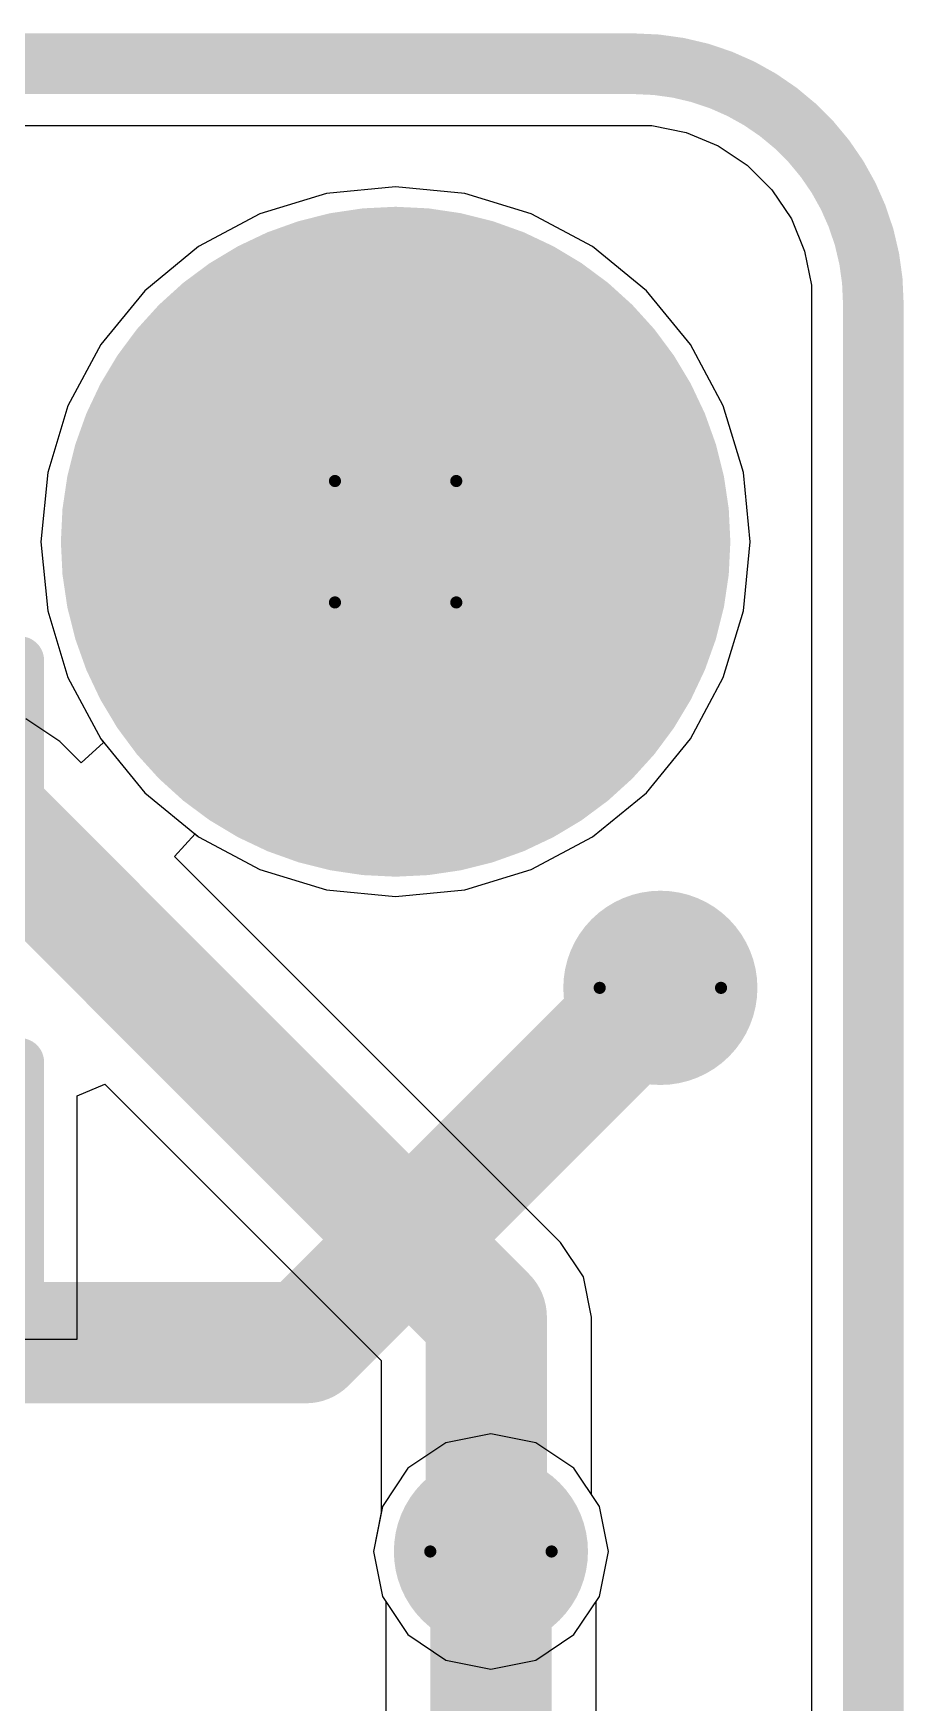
# Model space of a CAD drawing. Header units: millimetres. Extents: x -1.72 to 0.75, y -0.35 to 1.04.
# Drawn here: x 0.6096 to 0.753, y 0.4781 to 0.753 of the extents above; entities that cross this region are included whole.
import ezdxf

# ---------------------------------------------------------------- set-up
doc = ezdxf.new("R2010")
doc.units = ezdxf.units.MM
doc.header["$MEASUREMENT"] = 0
for name, color, linetype in [('BottomLayer', 5, 'Continuous'), ('BottomSolder', 6, 'Continuous'), ('DrillDrawing', 1, 'Continuous'), ('Mechanical1', 6, 'Continuous'), ('Mechanical15', 56, 'Continuous'), ('MultiLayer', 9, 'Continuous'), ('PadHoleLayer', 156, 'Continuous'), ('TopLayer', 1, 'Continuous'), ('TopOverlay', 2, 'Continuous'), ('TopPaste', 8, 'Continuous'), ('TopSolder', 216, 'Continuous'), ('ViaHoleLayer', 16, 'Continuous')]:
    doc.layers.add(name, color=color, linetype=linetype)

# ---------------------------------------------------------------- blocks, each defined once
blk = doc.blocks.new('C_0603_L_46')
at = {"layer": 'Mechanical15', "const_width": 0.001}
for points in [[(0, 0.00787), (0, -0.00787)], [(-0.00787, 0), (0.00787, 0)]]:
    blk.add_lwpolyline(points, dxfattribs=at)
at = {"layer": 'Mechanical15'}
for points, const_width in [([(-0.00025, 0.00787, 1), (0.00025, 0.00787, 1)], 0.0005), ([(0.005, 0, 1), (-0.005, 0, 1)], 0.001), ([(-0.00812, 0, 1), (-0.00762, 0, 1)], 0.0005), ([(-0.00525, 0, 1), (-0.00475, 0, 1)], 0.0005), ([(0.00475, 0, 1), (0.00525, 0, 1)], 0.0005), ([(0.00762, 0, 1), (0.00812, 0, 1)], 0.0005), ([(-0.00025, -0.00787, 1), (0.00025, -0.00787, 1)], 0.0005)]:
    blk.add_lwpolyline(points, format="xyb", close=True, dxfattribs=dict(at, const_width=const_width))
at = {"layer": 'TopLayer'}
for points in [[(-0.04059, -0.015), (-0.01059, -0.015), (-0.04059, 0.015), (-0.01059, 0.015)], [(0.01059, -0.015), (0.04059, -0.015), (0.01059, 0.015), (0.04059, 0.015)]]:
    blk.add_solid(points, dxfattribs=at)
at = {"layer": 'TopOverlay'}
for points, const_width in [([(-0.05118, 0.02559), (-0.015, 0.02559)], 0.008), ([(-0.05118, 0.02559), (-0.05118, -0.02559)], 0.008), ([(0.015, 0.02559), (0.05118, 0.02559)], 0.008), ([(0.05118, 0.02559), (0.05118, -0.02559)], 0.008), ([(0, 0.009), (0, -0.009)], 0.006), ([(-0.003, 0), (0, 0)], 0.006), ([(0, 0), (0.003, 0)], 0.006), ([(-0.05118, -0.02559), (-0.015, -0.02559)], 0.008), ([(0.015, -0.02559), (0.05118, -0.02559)], 0.008)]:
    blk.add_lwpolyline(points, dxfattribs=dict(at, const_width=const_width))
for points, const_width in [([(-0.05318, 0.02559, 1), (-0.04918, 0.02559, 1)], 0.004), ([(-0.05318, 0.02559, 1), (-0.04918, 0.02559, 1)], 0.004), ([(-0.017, 0.02559, 1), (-0.013, 0.02559, 1)], 0.004), ([(0.013, 0.02559, 1), (0.017, 0.02559, 1)], 0.004), ([(0.04918, 0.02559, 1), (0.05318, 0.02559, 1)], 0.004), ([(0.04918, 0.02559, 1), (0.05318, 0.02559, 1)], 0.004), ([(-0.0015, 0.009, 1), (0.0015, 0.009, 1)], 0.003), ([(-0.0045, 0, 1), (-0.0015, 0, 1)], 0.003), ([(-0.0015, 0, 1), (0.0015, 0, 1)], 0.003), ([(-0.0015, 0, 1), (0.0015, 0, 1)], 0.003), ([(0.0015, 0, 1), (0.0045, 0, 1)], 0.003), ([(-0.0015, -0.009, 1), (0.0015, -0.009, 1)], 0.003), ([(-0.05318, -0.02559, 1), (-0.04918, -0.02559, 1)], 0.004), ([(-0.05318, -0.02559, 1), (-0.04918, -0.02559, 1)], 0.004), ([(-0.017, -0.02559, 1), (-0.013, -0.02559, 1)], 0.004), ([(0.013, -0.02559, 1), (0.017, -0.02559, 1)], 0.004), ([(0.04918, -0.02559, 1), (0.05318, -0.02559, 1)], 0.004), ([(0.04918, -0.02559, 1), (0.05318, -0.02559, 1)], 0.004)]:
    blk.add_lwpolyline(points, format="xyb", close=True, dxfattribs=dict(at, const_width=const_width))
at = {"layer": 'TopPaste'}
for points in [[(-0.04059, -0.015), (-0.01059, -0.015), (-0.04059, 0.015), (-0.01059, 0.015)], [(0.01059, -0.015), (0.04059, -0.015), (0.01059, 0.015), (0.04059, 0.015)]]:
    blk.add_solid(points, dxfattribs=at)
at = {"layer": 'TopSolder'}
for points in [[(-0.04459, -0.019), (-0.00659, -0.019), (-0.04459, 0.019), (-0.00659, 0.019)], [(0.00659, -0.019), (0.04459, -0.019), (0.00659, 0.019), (0.04459, 0.019)]]:
    blk.add_solid(points, dxfattribs=at)

msp = doc.modelspace()

# ---------------------------------------------------------------- linework, layer by layer
at = {"layer": 'BottomLayer'}
for p, q in [((0.03937, 0.73784), (0.71153, 0.73784)), ((0.71153, 0.73784), (0.71717, 0.73671)), ((0.71717, 0.73671), (0.72248, 0.73452)), ((0.72248, 0.73452), (0.72726, 0.73132)), ((0.72726, 0.73132), (0.73132, 0.72726)), ((0.65789, 0.72663), (0.64692, 0.7233)), ((0.66929, 0.72775), (0.65789, 0.72663)), ((0.6807, 0.72663), (0.66929, 0.72775)), ((0.69166, 0.7233), (0.6807, 0.72663)), ((0.73132, 0.72726), (0.73452, 0.72248)), ((0.64692, 0.7233), (0.63681, 0.7179)), ((0.70177, 0.7179), (0.69166, 0.7233)), ((0.73452, 0.72248), (0.73671, 0.71717)), ((0.63681, 0.7179), (0.62795, 0.71063)), ((0.71063, 0.71063), (0.70177, 0.7179)), ((0.73671, 0.71717), (0.73784, 0.71153)), ((0.62795, 0.71063), (0.62068, 0.70177)), ((0.7179, 0.70177), (0.71063, 0.71063)), ((0.73784, 0.71153), (0.73784, 0.70866)), ((0.73784, 0.70866), (0.73784, 0.03937)), ((0.62068, 0.70177), (0.61528, 0.69166)), ((0.7233, 0.69166), (0.7179, 0.70177)), ((0.61528, 0.69166), (0.61195, 0.6807)), ((0.72663, 0.6807), (0.7233, 0.69166)), ((0.61195, 0.6807), (0.61083, 0.66929)), ((0.72775, 0.66929), (0.72663, 0.6807)), ((0.61083, 0.66929), (0.61195, 0.65789)), ((0.72663, 0.65789), (0.72775, 0.66929)), ((0.61195, 0.65789), (0.61528, 0.64692)), ((0.7233, 0.64692), (0.72663, 0.65789)), ((0.61528, 0.64692), (0.62068, 0.63681)), ((0.7179, 0.63681), (0.7233, 0.64692)), ((0.62068, 0.63681), (0.62795, 0.62795)), ((0.71063, 0.62795), (0.7179, 0.63681)), ((0.62795, 0.62795), (0.63681, 0.62068)), ((0.70177, 0.62068), (0.71063, 0.62795)), ((0.63681, 0.62068), (0.64692, 0.61528)), ((0.69166, 0.61528), (0.70177, 0.62068)), ((0.64692, 0.61528), (0.65789, 0.61195)), ((0.6807, 0.61195), (0.69166, 0.61528)), ((0.65789, 0.61195), (0.66929, 0.61083)), ((0.66929, 0.61083), (0.6807, 0.61195)), ((0.67758, 0.52085), (0.6713, 0.51665)), ((0.685, 0.52232), (0.67758, 0.52085)), ((0.69241, 0.52085), (0.685, 0.52232)), ((0.69869, 0.51665), (0.69241, 0.52085)), ((0.6713, 0.51665), (0.6671, 0.51036)), ((0.70289, 0.51036), (0.69869, 0.51665)), ((0.6671, 0.51036), (0.66562, 0.50295)), ((0.70437, 0.50295), (0.70289, 0.51036)), ((0.66562, 0.50295), (0.6671, 0.49554)), ((0.70289, 0.49554), (0.70437, 0.50295)), ((0.6671, 0.49554), (0.66766, 0.49469)), ((0.70233, 0.49469), (0.70289, 0.49554)), ((0.66766, 0.49469), (0.66766, 0.38)), ((0.70233, 0.38718), (0.70233, 0.49469))]:
    msp.add_line(p, q, dxfattribs=at)
for points, const_width in [([(0.6437, 0.66929, 1), (0.69488, 0.66929, 1)], 0.05118), ([(0.70693, 0.5958, 1), (0.71893, 0.5958, 1)], 0.012), ([(0.70793, 0.5958, 1), (0.71793, 0.5958, 1)], 0.01), ([(0.64948, 0.53736, 1), (0.65948, 0.53736, 1)], 0.01), ([(0.64948, 0.53736, 1), (0.65948, 0.53736, 1)], 0.01), ([(0.679, 0.50295, 1), (0.691, 0.50295, 1)], 0.012), ([(0.68, 0.50295, 1), (0.69, 0.50295, 1)], 0.01)]:
    msp.add_lwpolyline(points, format="xyb", close=True, dxfattribs=dict(at, const_width=const_width))
at = {"layer": 'BottomLayer', "const_width": 0.02}
for points in [[(0.65448, 0.53736), (0.71293, 0.5958)], [(0.58177, 0.53736), (0.65448, 0.53736)], [(0.685, 0.38), (0.685, 0.50295)]]:
    msp.add_lwpolyline(points, dxfattribs=at)
at = {"layer": 'BottomSolder'}
for points, const_width in [([(0.6417, 0.66929, 1), (0.69688, 0.66929, 1)], 0.05518), ([(0.70493, 0.5958, 1), (0.72093, 0.5958, 1)], 0.016), ([(0.677, 0.50295, 1), (0.693, 0.50295, 1)], 0.016)]:
    msp.add_lwpolyline(points, format="xyb", close=True, dxfattribs=dict(at, const_width=const_width))
at = {"layer": 'DrillDrawing'}
for points, const_width in [([(0.03937, 0.74803), (0.70866, 0.74803)], 0.006), ([(0.74803, 0.03937), (0.74803, 0.70866)], 0.006), ([(0.65929, 0.67929), (0.67929, 0.67929)], 0.002), ([(0.65929, 0.65929), (0.65929, 0.67929)], 0.002), ([(0.67929, 0.65929), (0.67929, 0.67929)], 0.002), ([(0.65929, 0.65929), (0.67929, 0.65929)], 0.002)]:
    msp.add_lwpolyline(points, dxfattribs=dict(at, const_width=const_width))
for points, const_width in [([(0.70716, 0.74803, 1), (0.71016, 0.74803, 1)], 0.003), ([(0.70716, 0.74803, 1), (0.71016, 0.74803, 1)], 0.003), ([(0.74653, 0.70866, 1), (0.74953, 0.70866, 1)], 0.003), ([(0.74653, 0.70866, 1), (0.74953, 0.70866, 1)], 0.003), ([(0.65879, 0.67929, 1), (0.65979, 0.67929, 1)], 0.001), ([(0.65879, 0.67929, 1), (0.65979, 0.67929, 1)], 0.001), ([(0.67879, 0.67929, 1), (0.67979, 0.67929, 1)], 0.001), ([(0.67879, 0.67929, 1), (0.67979, 0.67929, 1)], 0.001), ([(0.65879, 0.65929, 1), (0.65979, 0.65929, 1)], 0.001), ([(0.65879, 0.65929, 1), (0.65979, 0.65929, 1)], 0.001), ([(0.67879, 0.65929, 1), (0.67979, 0.65929, 1)], 0.001), ([(0.67879, 0.65929, 1), (0.67979, 0.65929, 1)], 0.001), ([(0.72293, 0.5958, 1), (0.70293, 0.5958, 1)], 0.002), ([(0.70243, 0.5958, 1), (0.70343, 0.5958, 1)], 0.001), ([(0.72243, 0.5958, 1), (0.72343, 0.5958, 1)], 0.001), ([(0.695, 0.50295, 1), (0.675, 0.50295, 1)], 0.002), ([(0.6745, 0.50295, 1), (0.6755, 0.50295, 1)], 0.001), ([(0.6945, 0.50295, 1), (0.6955, 0.50295, 1)], 0.001)]:
    msp.add_lwpolyline(points, format="xyb", close=True, dxfattribs=dict(at, const_width=const_width))
at = {"layer": 'DrillDrawing', "const_width": 0.006}
msp.add_lwpolyline([(0.70866, 0.74803, -0.414214), (0.74803, 0.70866)], format="xyb", dxfattribs=at)
at = {"layer": 'Mechanical1', "const_width": 0.01}
for points in [[(0.03937, 0.74803), (0.70866, 0.74803)], [(0.74803, 0.03937), (0.74803, 0.70866)]]:
    msp.add_lwpolyline(points, dxfattribs=at)
at = {"layer": 'Mechanical1', "const_width": 0.005}
for points in [[(0.70616, 0.74803, 1), (0.71116, 0.74803, 1)], [(0.70616, 0.74803, 1), (0.71116, 0.74803, 1)], [(0.74553, 0.70866, 1), (0.75053, 0.70866, 1)], [(0.74553, 0.70866, 1), (0.75053, 0.70866, 1)]]:
    msp.add_lwpolyline(points, format="xyb", close=True, dxfattribs=at)
at = {"layer": 'Mechanical1', "const_width": 0.01}
msp.add_lwpolyline([(0.70866, 0.74803, -0.414214), (0.74803, 0.70866)], format="xyb", dxfattribs=at)
at = {"layer": 'MultiLayer'}
for points, const_width in [([(0.6437, 0.66929, 1), (0.69488, 0.66929, 1)], 0.05118), ([(0.70693, 0.5958, 1), (0.71893, 0.5958, 1)], 0.012), ([(0.679, 0.50295, 1), (0.691, 0.50295, 1)], 0.012)]:
    msp.add_lwpolyline(points, format="xyb", close=True, dxfattribs=dict(at, const_width=const_width))
at = {"layer": 'PadHoleLayer', "const_width": 0.04724}
msp.add_lwpolyline([(0.64567, 0.66929, 1), (0.69291, 0.66929, 1)], format="xyb", close=True, dxfattribs=at)
at = {"layer": 'TopLayer'}
for p, q in [((0.03937, 0.73784), (0.71153, 0.73784)), ((0.71153, 0.73784), (0.71717, 0.73671)), ((0.71717, 0.73671), (0.72248, 0.73452)), ((0.72248, 0.73452), (0.72726, 0.73132)), ((0.72726, 0.73132), (0.73132, 0.72726)), ((0.65789, 0.72663), (0.64692, 0.7233)), ((0.66929, 0.72775), (0.65789, 0.72663)), ((0.6807, 0.72663), (0.66929, 0.72775)), ((0.69166, 0.7233), (0.6807, 0.72663)), ((0.73132, 0.72726), (0.73452, 0.72248)), ((0.64692, 0.7233), (0.63681, 0.7179)), ((0.70177, 0.7179), (0.69166, 0.7233)), ((0.73452, 0.72248), (0.73671, 0.71717)), ((0.63681, 0.7179), (0.62795, 0.71063)), ((0.71063, 0.71063), (0.70177, 0.7179)), ((0.73671, 0.71717), (0.73784, 0.71153)), ((0.62795, 0.71063), (0.62068, 0.70177)), ((0.7179, 0.70177), (0.71063, 0.71063)), ((0.73784, 0.71153), (0.73784, 0.70866)), ((0.73784, 0.70866), (0.73784, 0.03937)), ((0.62068, 0.70177), (0.61528, 0.69166)), ((0.7233, 0.69166), (0.7179, 0.70177)), ((0.61528, 0.69166), (0.61195, 0.6807)), ((0.72663, 0.6807), (0.7233, 0.69166)), ((0.61195, 0.6807), (0.61083, 0.66929)), ((0.72775, 0.66929), (0.72663, 0.6807)), ((0.61083, 0.66929), (0.61195, 0.65789)), ((0.72663, 0.65789), (0.72775, 0.66929)), ((0.61195, 0.65789), (0.61528, 0.64692)), ((0.7233, 0.64692), (0.72663, 0.65789)), ((0.61528, 0.64692), (0.62068, 0.63681)), ((0.7179, 0.63681), (0.7233, 0.64692)), ((0.61394, 0.63637), (0.60832, 0.64013)), ((0.61745, 0.63286), (0.61394, 0.63637)), ((0.62116, 0.63623), (0.61745, 0.63286)), ((0.62068, 0.63681), (0.62116, 0.63623)), ((0.71063, 0.62795), (0.7179, 0.63681)), ((0.70177, 0.62068), (0.71063, 0.62795)), ((0.63286, 0.61745), (0.63623, 0.62116)), ((0.63623, 0.62116), (0.63681, 0.62068)), ((0.63681, 0.62068), (0.64692, 0.61528)), ((0.69166, 0.61528), (0.70177, 0.62068)), ((0.69649, 0.55383), (0.63286, 0.61745)), ((0.64692, 0.61528), (0.65789, 0.61195)), ((0.6807, 0.61195), (0.69166, 0.61528)), ((0.65789, 0.61195), (0.66929, 0.61083)), ((0.66929, 0.61083), (0.6807, 0.61195)), ((0.61677, 0.57799), (0.62138, 0.57991)), ((0.61677, 0.53794), (0.61677, 0.57799)), ((0.62138, 0.57991), (0.6669, 0.53439)), ((0.70025, 0.54821), (0.69649, 0.55383)), ((0.69649, 0.55383), (0.69649, 0.55383)), ((0.70156, 0.54157), (0.70025, 0.54821)), ((0.70156, 0.51235), (0.70156, 0.54157)), ((0.70156, 0.54157), (0.70156, 0.54157)), ((0.48677, 0.53794), (0.61677, 0.53794)), ((0.6669, 0.53439), (0.6669, 0.50935)), ((0.70289, 0.51036), (0.70156, 0.51235)), ((0.6669, 0.50935), (0.66562, 0.50295)), ((0.70437, 0.50295), (0.70289, 0.51036)), ((0.66562, 0.50295), (0.6671, 0.49554)), ((0.70289, 0.49554), (0.70437, 0.50295)), ((0.6671, 0.49554), (0.6713, 0.48925)), ((0.69869, 0.48925), (0.70289, 0.49554)), ((0.6713, 0.48925), (0.67758, 0.48505)), ((0.69241, 0.48505), (0.69869, 0.48925)), ((0.67758, 0.48505), (0.685, 0.48358)), ((0.685, 0.48358), (0.69241, 0.48505))]:
    msp.add_line(p, q, dxfattribs=at)
for points, const_width in [([(0.6437, 0.66929, 1), (0.69488, 0.66929, 1)], 0.05118), ([(0.59669, 0.62412, 1), (0.60669, 0.62412, 1)], 0.01), ([(0.59669, 0.62412, 1), (0.60669, 0.62412, 1)], 0.01), ([(0.70693, 0.5958, 1), (0.71893, 0.5958, 1)], 0.012), ([(0.67923, 0.54157, 1), (0.68923, 0.54157, 1)], 0.01), ([(0.67923, 0.54157, 1), (0.68923, 0.54157, 1)], 0.01), ([(0.679, 0.50295, 1), (0.691, 0.50295, 1)], 0.012), ([(0.67923, 0.50372, 1), (0.68923, 0.50372, 1)], 0.01), ([(0.67923, 0.50372, 1), (0.68923, 0.50372, 1)], 0.01), ([(0.68, 0.50295, 1), (0.69, 0.50295, 1)], 0.01)]:
    msp.add_lwpolyline(points, format="xyb", close=True, dxfattribs=dict(at, const_width=const_width))
at = {"layer": 'TopLayer', "const_width": 0.02}
for points in [[(0.58177, 0.62412), (0.60169, 0.62412)], [(0.60169, 0.62412), (0.68423, 0.54157)], [(0.68423, 0.50372), (0.68423, 0.54157)], [(0.68423, 0.50372), (0.685, 0.50295)]]:
    msp.add_lwpolyline(points, dxfattribs=at)
at = {"layer": 'TopSolder'}
for points, const_width in [([(0.6417, 0.66929, 1), (0.69688, 0.66929, 1)], 0.05518), ([(0.70493, 0.5958, 1), (0.72093, 0.5958, 1)], 0.016), ([(0.677, 0.50295, 1), (0.693, 0.50295, 1)], 0.016)]:
    msp.add_lwpolyline(points, format="xyb", close=True, dxfattribs=dict(at, const_width=const_width))
at = {"layer": 'ViaHoleLayer', "const_width": 0.006}
for points in [[(0.70993, 0.5958, 1), (0.71593, 0.5958, 1)], [(0.682, 0.50295, 1), (0.688, 0.50295, 1)]]:
    msp.add_lwpolyline(points, format="xyb", close=True, dxfattribs=at)

# ---------------------------------------------------------------- block references
at = {"rotation": 90}
msp.add_blockref('C_0603_L_46', (0.58176, 0.59853), dxfattribs=at)

doc.saveas('drawing.dxf')
